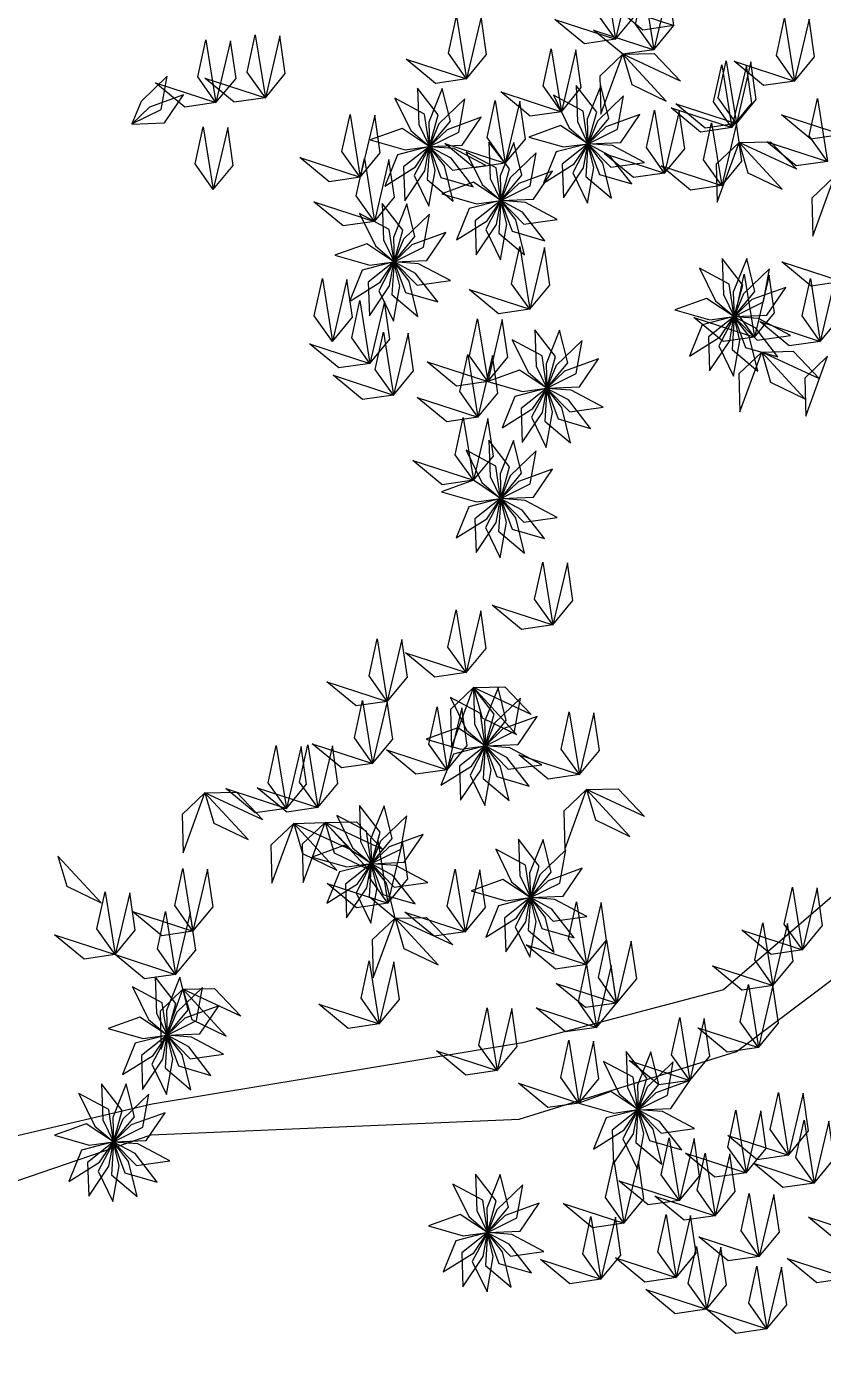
# Model space of a CAD drawing. Header units: inches. Extents: x -422522 to 22891, y -2973 to 414515.
# Drawn here: x 11179.3 to 11254.3, y 10827.5 to 10952.1 of the extents above; entities that cross this region are included whole.
import ezdxf

# ---------------------------------------------------------------- set-up
doc = ezdxf.new("R2010")
doc.units = ezdxf.units.IN
doc.header["$MEASUREMENT"] = 0
doc.layers.get('0').update_dxf_attribs({"lineweight": 25})
doc.layers.add('ARREDAMENTO', color=8, linetype='Continuous', lineweight=18)
doc.layers.add('QUOTE', color=6, linetype='Continuous', lineweight=9)
doc.styles.get("Standard").update_dxf_attribs({"font": 'Arial.ttf'})
doc.dimstyles.get("Standard").update_dxf_attribs({"dimtxt": 15, "dimasz": 10, "dimexe": 10, "dimexo": 10, "dimgap": 5, "dimtad": 2, "dimtih": 1, "dimtoh": 1, "dimdec": 0, "dimzin": 0, "dimdsep": 46, "dimtxsty": 'Standard', "dimblk": 'OBLIQUE', "dimblk1": 'OBLIQUE', "dimblk2": 'OBLIQUE', "dimcen": 0.09, "dimdle": 10, "dimadec": 0, "dimazin": 0, "dimtfac": 1, "dimtdec": 0, "dimtofl": 0, "dimtmove": 0, "dimatfit": 3, "dimldrblk": 'OBLIQUE', "dimfxl": 1, "dimtolj": 1, "dimtzin": 0, "dimarcsym": 0})

# ---------------------------------------------------------------- blocks, each defined once
blk = doc.blocks.new('_Oblique')
at = {"color": 0, "linetype": 'ByBlock', "lineweight": -2}
blk.add_line((-0.5, -0.5), (0.5, 0.5), dxfattribs=at)
blk = doc.blocks.new('*D119')
at = {"layer": 'Defpoints', "color": 0, "transparency": 16777216}
for p in [(12397.16, 10903.16), (12441.51, 10803.54), (11247.99, 10272.15)]:
    blk.add_point(p, dxfattribs=at)
at = {"layer": 'QUOTE', "color": 0, "lineweight": -2, "transparency": 16777216}
for p, q in [((12437.44, 10812.68), (12393.09, 10912.29)), ((11194.51, 10367.7), (12406.29, 10907.22)), ((11243.93, 10281.29), (11199.58, 10380.9))]:
    blk.add_line(p, q, dxfattribs=at)
at = {"layer": 'QUOTE', "color": 0, "lineweight": -2, "transparency": 16777216, "xscale": 10, "yscale": 10, "zscale": 10}
for p, rotation in [((12397.16, 10903.16), 23.99999999997978), ((11203.64, 10371.77), 203.9999999999798)]:
    blk.add_blockref('_Oblique', p, dxfattribs=dict(at, rotation=rotation))
at = {"layer": 'QUOTE', "color": 0, "transparency": 16777216, "insert": (11791.3, 10657.9), "char_height": 15, "attachment_point": 5}
blk.add_mtext('\\A1;1306', dxfattribs=at)

msp = doc.modelspace()

# ---------------------------------------------------------------- linework, layer by layer
at = {"layer": 'ARREDAMENTO', "lineweight": 0}
for points in [[(11234.79, 10950.87), (11233.07, 10953.29), (11233.84, 10956.79), (11234.79, 10950.87)], [(11234.79, 10950.87), (11236.68, 10953.15), (11236.17, 10956.71), (11234.79, 10950.87)], [(11238.41, 10949.88), (11236.69, 10952.3), (11237.46, 10955.8), (11238.41, 10949.88)], [(11238.41, 10949.88), (11240.3, 10952.17), (11239.79, 10955.72), (11238.41, 10949.88)], [(11240.3, 10952.17), (11237.36, 10951.74), (11234.6, 10954.03), (11240.3, 10952.17)], [(11220.76, 10947.14), (11219.05, 10949.56), (11219.81, 10953.06), (11220.76, 10947.14)], [(11220.76, 10947.14), (11222.65, 10949.43), (11222.14, 10952.98), (11220.76, 10947.14)], [(11234.79, 10950.87), (11231.86, 10950.44), (11229.09, 10952.73), (11234.79, 10950.87)], [(11251.66, 10946.94), (11249.95, 10949.36), (11250.71, 10952.86), (11251.66, 10946.94)], [(11251.66, 10946.94), (11253.55, 10949.23), (11253.04, 10952.78), (11251.66, 10946.94)], [(11201.8, 10945.35), (11200.08, 10947.77), (11200.85, 10951.28), (11201.8, 10945.35)], [(11201.8, 10945.35), (11203.68, 10947.64), (11203.17, 10951.19), (11201.8, 10945.35)], [(11238.41, 10949.88), (11235.48, 10949.46), (11232.71, 10951.74), (11238.41, 10949.88)], [(11197.15, 10944.9), (11195.43, 10947.32), (11196.2, 10950.83), (11197.15, 10944.9)], [(11197.15, 10944.9), (11199.04, 10947.19), (11198.52, 10950.74), (11197.15, 10944.9)], [(11229.69, 10944.05), (11227.97, 10946.47), (11228.74, 10949.98), (11229.69, 10944.05)], [(11229.69, 10944.05), (11231.57, 10946.34), (11231.06, 10949.89), (11229.69, 10944.05)], [(11220.76, 10947.14), (11217.83, 10946.72), (11215.06, 10949), (11220.76, 10947.14)], [(11235.48, 10949.46), (11233.33, 10947.41), (11233.42, 10943.83), (11235.48, 10949.46)], [(11235.48, 10949.46), (11238.44, 10949.53), (11240.92, 10946.93), (11235.48, 10949.46)], [(11235.48, 10949.46), (11236.32, 10946.61), (11239.55, 10945.05), (11235.48, 10949.46)], [(11246.18, 10942.92), (11244.46, 10945.34), (11245.23, 10948.85), (11246.18, 10942.92)], [(11251.66, 10946.94), (11248.73, 10946.52), (11245.96, 10948.8), (11251.66, 10946.94)], [(11246.18, 10942.92), (11248.06, 10945.21), (11247.55, 10948.76), (11246.18, 10942.92)], [(11192.55, 10947.39), (11190.1, 10945.02), (11189.23, 10942.89), (11191.99, 10944.26), (11192.55, 10947.39)], [(11245.75, 10942.56), (11244.03, 10944.97), (11244.8, 10948.48), (11245.75, 10942.56)], [(11245.75, 10942.56), (11247.63, 10944.84), (11247.12, 10948.4), (11245.75, 10942.56)], [(11197.15, 10944.9), (11194.22, 10944.48), (11191.45, 10946.77), (11197.15, 10944.9)], [(11201.8, 10945.35), (11198.86, 10944.93), (11196.09, 10947.21), (11201.8, 10945.35)], [(11216.14, 10946.25), (11216.26, 10942.84), (11217.26, 10940.77), (11218.09, 10943.74), (11216.14, 10946.25)], [(11218.47, 10946.23), (11217.19, 10943.07), (11217.27, 10940.76), (11219.23, 10943.14), (11218.47, 10946.23)], [(11231.08, 10946.52), (11231.2, 10943.11), (11232.2, 10941.03), (11233.03, 10944), (11231.08, 10946.52)], [(11233.41, 10946.5), (11232.13, 10943.34), (11232.2, 10941.03), (11234.17, 10943.41), (11233.41, 10946.5)], [(11194.1, 10945.64), (11190.89, 10944.48), (11189.23, 10942.88), (11192.31, 10943.01), (11194.1, 10945.64)], [(11214, 10945.32), (11215.5, 10942.26), (11217.26, 10940.77), (11216.81, 10943.82), (11214, 10945.32)], [(11220.59, 10945.27), (11218.14, 10942.9), (11217.27, 10940.76), (11220.03, 10942.13), (11220.59, 10945.27)], [(11224.41, 10939.19), (11222.69, 10941.6), (11223.46, 10945.11), (11224.41, 10939.19)], [(11229.69, 10944.05), (11226.75, 10943.63), (11223.98, 10945.92), (11229.69, 10944.05)], [(11224.41, 10939.19), (11226.3, 10941.47), (11225.79, 10945.03), (11224.41, 10939.19)], [(11228.94, 10945.59), (11230.43, 10942.52), (11232.2, 10941.03), (11231.75, 10944.09), (11228.94, 10945.59)], [(11235.53, 10945.53), (11233.08, 10943.17), (11232.21, 10941.03), (11234.97, 10942.4), (11235.53, 10945.53)], [(11246.18, 10942.92), (11243.24, 10942.5), (11240.47, 10944.78), (11246.18, 10942.92)], [(11254.76, 10939.36), (11253.04, 10941.77), (11253.81, 10945.28), (11254.76, 10939.36)], [(11210.74, 10937.87), (11209.02, 10940.29), (11209.79, 10943.79), (11210.74, 10937.87)], [(11210.74, 10937.87), (11212.63, 10940.16), (11212.12, 10943.71), (11210.74, 10937.87)], [(11222.14, 10943.52), (11218.93, 10942.35), (11217.27, 10940.76), (11220.35, 10940.89), (11222.14, 10943.52)], [(11237.07, 10943.79), (11233.87, 10942.62), (11232.21, 10941.03), (11235.29, 10941.15), (11237.07, 10943.79)], [(11239.42, 10938.26), (11237.7, 10940.68), (11238.47, 10944.19), (11239.42, 10938.26)], [(11239.42, 10938.26), (11241.31, 10940.55), (11240.8, 10944.1), (11239.42, 10938.26)], [(11245.75, 10942.56), (11242.81, 10942.13), (11240.04, 10944.42), (11245.75, 10942.56)], [(11256.15, 10941.89), (11253.21, 10941.46), (11250.44, 10943.75), (11256.15, 10941.89)], [(11196.89, 10936.71), (11195.18, 10939.12), (11195.94, 10942.63), (11196.89, 10936.71)], [(11196.89, 10936.71), (11198.78, 10938.99), (11198.27, 10942.55), (11196.89, 10936.71)], [(11211.69, 10941.39), (11214.97, 10940.45), (11217.25, 10940.76), (11214.68, 10942.47), (11211.69, 10941.39)], [(11226.63, 10941.66), (11229.9, 10940.72), (11232.19, 10941.03), (11229.62, 10942.74), (11226.63, 10941.66)], [(11244.8, 10937.08), (11243.08, 10939.5), (11243.85, 10943.01), (11244.8, 10937.08)], [(11244.8, 10937.08), (11246.69, 10939.37), (11246.18, 10942.92), (11244.8, 10937.08)], [(11224.41, 10939.19), (11221.48, 10938.76), (11218.71, 10941.05), (11224.41, 10939.19)], [(11222.87, 10941.17), (11222.99, 10937.76), (11223.99, 10935.68), (11224.82, 10938.65), (11222.87, 10941.17)], [(11225.2, 10941.15), (11223.93, 10937.99), (11224, 10935.68), (11225.96, 10938.06), (11225.2, 10941.15)], [(11228, 10937.31), (11230.89, 10939.12), (11232.19, 10941.02), (11229.2, 10940.26), (11228, 10937.31)], [(11229.88, 10935.92), (11231.78, 10938.75), (11232.19, 10941.02), (11229.77, 10939.1), (11229.88, 10935.92)], [(11246.43, 10941.15), (11244.29, 10939.1), (11244.37, 10935.51), (11246.43, 10941.15)], [(11246.43, 10941.15), (11249.4, 10941.22), (11251.87, 10938.62), (11246.43, 10941.15)], [(11246.43, 10941.15), (11247.27, 10938.3), (11250.5, 10936.74), (11246.43, 10941.15)], [(11254.76, 10939.36), (11251.82, 10938.93), (11249.06, 10941.22), (11254.76, 10939.36)], [(11213.06, 10937.04), (11215.95, 10938.85), (11217.25, 10940.76), (11214.26, 10939.99), (11213.06, 10937.04)], [(11214.94, 10935.66), (11216.84, 10938.48), (11217.25, 10940.75), (11214.83, 10938.84), (11214.94, 10935.66)], [(11217.21, 10935.15), (11217.81, 10938.51), (11217.26, 10940.75), (11215.83, 10938.02), (11217.21, 10935.15)], [(11219.5, 10935.62), (11218.67, 10938.93), (11217.26, 10940.75), (11217.06, 10937.67), (11219.5, 10935.62)], [(11221.39, 10936.97), (11219.3, 10939.66), (11217.26, 10940.75), (11218.34, 10937.86), (11221.39, 10936.97)], [(11222.58, 10938.98), (11219.57, 10940.58), (11217.27, 10940.75), (11219.42, 10938.55), (11222.58, 10938.98)], [(11220.73, 10940.24), (11222.23, 10937.17), (11223.99, 10935.68), (11223.54, 10938.74), (11220.73, 10940.24)], [(11227.32, 10940.18), (11224.87, 10937.81), (11224, 10935.68), (11226.76, 10937.05), (11227.32, 10940.18)], [(11232.15, 10935.42), (11232.74, 10938.78), (11232.19, 10941.02), (11230.76, 10938.28), (11232.15, 10935.42)], [(11234.43, 10935.89), (11233.61, 10939.19), (11232.2, 10941.02), (11232, 10937.94), (11234.43, 10935.89)], [(11236.33, 10937.24), (11234.23, 10939.93), (11232.2, 10941.02), (11233.28, 10938.13), (11236.33, 10937.24)], [(11237.51, 10939.25), (11234.5, 10940.85), (11232.2, 10941.02), (11234.36, 10938.82), (11237.51, 10939.25)], [(11239.42, 10938.26), (11236.49, 10937.84), (11233.72, 10940.12), (11239.42, 10938.26)], [(11210.74, 10937.87), (11207.81, 10937.45), (11205.04, 10939.73), (11210.74, 10937.87)], [(11212.07, 10933.7), (11210.36, 10936.12), (11211.13, 10939.62), (11212.07, 10933.7)], [(11212.07, 10933.7), (11213.96, 10935.99), (11213.45, 10939.54), (11212.07, 10933.7)], [(11244.8, 10937.08), (11241.87, 10936.66), (11239.1, 10938.95), (11244.8, 10937.08)], [(11218.42, 10936.31), (11221.7, 10935.37), (11223.98, 10935.68), (11221.42, 10937.39), (11218.42, 10936.31)], [(11228.87, 10938.44), (11225.67, 10937.27), (11224, 10935.68), (11227.08, 10935.8), (11228.87, 10938.44)], [(11255.44, 10937.95), (11253.3, 10935.9), (11253.38, 10932.31), (11255.44, 10937.95)], [(11212.07, 10933.7), (11209.14, 10933.28), (11206.37, 10935.56), (11212.07, 10933.7)], [(11212.81, 10935.38), (11212.93, 10931.98), (11213.93, 10929.9), (11214.76, 10932.87), (11212.81, 10935.38)], [(11215.14, 10935.36), (11213.86, 10932.2), (11213.93, 10929.9), (11215.9, 10932.27), (11215.14, 10935.36)], [(11219.8, 10931.96), (11222.69, 10933.77), (11223.98, 10935.67), (11221, 10934.91), (11219.8, 10931.96)], [(11221.67, 10930.57), (11223.58, 10933.4), (11223.99, 10935.67), (11221.57, 10933.75), (11221.67, 10930.57)], [(11223.95, 10930.07), (11224.54, 10933.43), (11223.99, 10935.67), (11222.56, 10932.93), (11223.95, 10930.07)], [(11226.23, 10930.54), (11225.41, 10933.84), (11223.99, 10935.67), (11223.8, 10932.59), (11226.23, 10930.54)], [(11228.13, 10931.89), (11226.03, 10934.58), (11224, 10935.67), (11225.07, 10932.78), (11228.13, 10931.89)], [(11229.31, 10933.9), (11226.3, 10935.5), (11224, 10935.67), (11226.16, 10933.46), (11229.31, 10933.9)], [(11210.67, 10934.45), (11212.17, 10931.39), (11213.93, 10929.9), (11213.48, 10932.95), (11210.67, 10934.45)], [(11217.26, 10934.4), (11214.81, 10932.03), (11213.94, 10929.9), (11216.7, 10931.27), (11217.26, 10934.4)], [(11218.8, 10932.65), (11215.6, 10931.49), (11213.94, 10929.89), (11217.02, 10930.02), (11218.8, 10932.65)], [(11208.36, 10930.52), (11211.64, 10929.58), (11213.92, 10929.9), (11211.35, 10931.6), (11208.36, 10930.52)], [(11226.72, 10925.42), (11225, 10927.83), (11225.77, 10931.34), (11226.72, 10925.42)], [(11226.72, 10925.42), (11228.6, 10927.7), (11228.09, 10931.26), (11226.72, 10925.42)], [(11209.73, 10926.17), (11212.62, 10927.98), (11213.92, 10929.89), (11210.93, 10929.12), (11209.73, 10926.17)], [(11211.61, 10924.79), (11213.51, 10927.62), (11213.92, 10929.89), (11211.5, 10927.97), (11211.61, 10924.79)], [(11213.88, 10924.29), (11214.47, 10927.64), (11213.92, 10929.88), (11212.49, 10927.15), (11213.88, 10924.29)], [(11216.17, 10924.75), (11215.34, 10928.06), (11213.93, 10929.88), (11213.73, 10926.8), (11216.17, 10924.75)], [(11218.06, 10926.11), (11215.96, 10928.79), (11213.93, 10929.88), (11215.01, 10926.99), (11218.06, 10926.11)], [(11219.24, 10928.12), (11216.24, 10929.72), (11213.93, 10929.88), (11216.09, 10927.68), (11219.24, 10928.12)], [(11244.84, 10930.22), (11244.96, 10926.82), (11245.96, 10924.74), (11246.79, 10927.71), (11244.84, 10930.22)], [(11247.17, 10930.2), (11245.89, 10927.04), (11245.97, 10924.74), (11247.93, 10927.11), (11247.17, 10930.2)], [(11256.16, 10928.03), (11253.22, 10927.61), (11250.45, 10929.89), (11256.16, 10928.03)], [(11242.7, 10929.29), (11244.2, 10926.23), (11245.96, 10924.74), (11245.51, 10927.79), (11242.7, 10929.29)], [(11249.29, 10929.24), (11246.84, 10926.87), (11245.97, 10924.73), (11248.73, 10926.11), (11249.29, 10929.24)], [(11247.88, 10922.8), (11246.17, 10925.22), (11246.93, 10928.72), (11247.88, 10922.8)], [(11247.88, 10922.8), (11249.77, 10925.08), (11249.26, 10928.64), (11247.88, 10922.8)], [(11208.12, 10922.4), (11206.4, 10924.81), (11207.17, 10928.32), (11208.12, 10922.4)], [(11208.12, 10922.4), (11210, 10924.68), (11209.49, 10928.23), (11208.12, 10922.4)], [(11250.84, 10927.49), (11247.63, 10926.33), (11245.97, 10924.73), (11249.05, 10924.86), (11250.84, 10927.49)], [(11254.09, 10922.4), (11252.38, 10924.82), (11253.15, 10928.32), (11254.09, 10922.4)], [(11254.09, 10922.4), (11255.98, 10924.69), (11255.47, 10928.24), (11254.09, 10922.4)], [(11211.65, 10920.32), (11209.94, 10922.74), (11210.71, 10926.24), (11211.65, 10920.32)], [(11211.65, 10920.32), (11213.54, 10922.61), (11213.03, 10926.16), (11211.65, 10920.32)], [(11226.72, 10925.42), (11223.78, 10924.99), (11221.01, 10927.28), (11226.72, 10925.42)], [(11240.39, 10925.36), (11243.67, 10924.42), (11245.95, 10924.73), (11243.38, 10926.44), (11240.39, 10925.36)], [(11222.75, 10918.61), (11221.03, 10921.03), (11221.8, 10924.53), (11222.75, 10918.61)], [(11222.75, 10918.61), (11224.64, 10920.9), (11224.12, 10924.45), (11222.75, 10918.61)], [(11241.77, 10921.01), (11244.66, 10922.82), (11245.95, 10924.73), (11242.96, 10923.96), (11241.77, 10921.01)], [(11247.88, 10922.8), (11244.95, 10922.38), (11242.18, 10924.66), (11247.88, 10922.8)], [(11243.64, 10919.63), (11245.55, 10922.45), (11245.95, 10924.72), (11243.54, 10922.81), (11243.64, 10919.63)], [(11245.92, 10919.13), (11246.51, 10922.48), (11245.96, 10924.72), (11244.53, 10921.99), (11245.92, 10919.13)], [(11248.2, 10919.59), (11247.37, 10922.9), (11245.96, 10924.72), (11245.77, 10921.64), (11248.2, 10919.59)], [(11250.1, 10920.95), (11248, 10923.63), (11245.96, 10924.72), (11247.04, 10921.83), (11250.1, 10920.95)], [(11251.28, 10922.95), (11248.27, 10924.55), (11245.97, 10924.72), (11248.13, 10922.52), (11251.28, 10922.95)], [(11254.09, 10922.4), (11251.16, 10921.98), (11248.39, 10924.26), (11254.09, 10922.4)], [(11213.88, 10917.34), (11212.16, 10919.76), (11212.93, 10923.27), (11213.88, 10917.34)], [(11213.88, 10917.34), (11215.76, 10919.63), (11215.25, 10923.18), (11213.88, 10917.34)], [(11225.06, 10922.54), (11226.56, 10919.48), (11228.32, 10917.99), (11227.87, 10921.04), (11225.06, 10922.54)], [(11227.2, 10923.47), (11227.32, 10920.07), (11228.32, 10917.99), (11229.15, 10920.96), (11227.2, 10923.47)], [(11229.53, 10923.45), (11228.25, 10920.29), (11228.32, 10917.99), (11230.29, 10920.36), (11229.53, 10923.45)], [(11231.65, 10922.49), (11229.2, 10920.12), (11228.33, 10917.98), (11231.09, 10919.36), (11231.65, 10922.49)], [(11211.65, 10920.32), (11208.72, 10919.9), (11205.95, 10922.18), (11211.65, 10920.32)], [(11221.82, 10915.24), (11220.11, 10917.66), (11220.88, 10921.16), (11221.82, 10915.24)], [(11248.57, 10921.39), (11246.42, 10919.34), (11246.51, 10915.76), (11248.57, 10921.39)], [(11248.57, 10921.39), (11251.53, 10921.46), (11254.01, 10918.86), (11248.57, 10921.39)], [(11248.57, 10921.39), (11249.41, 10918.54), (11252.64, 10916.98), (11248.57, 10921.39)], [(11222.75, 10918.61), (11219.82, 10918.19), (11217.05, 10920.47), (11222.75, 10918.61)], [(11221.82, 10915.24), (11223.71, 10917.53), (11223.2, 10921.08), (11221.82, 10915.24)], [(11233.2, 10920.74), (11229.99, 10919.58), (11228.33, 10917.98), (11231.41, 10918.11), (11233.2, 10920.74)], [(11254.78, 10920.99), (11252.63, 10918.94), (11252.72, 10915.36), (11254.78, 10920.99)], [(11213.88, 10917.34), (11210.94, 10916.92), (11208.18, 10919.2), (11213.88, 10917.34)], [(11222.75, 10918.61), (11226.03, 10917.67), (11228.31, 10917.99), (11225.74, 10919.69), (11222.75, 10918.61)], [(11224.12, 10914.26), (11227.01, 10916.07), (11228.31, 10917.98), (11225.32, 10917.21), (11224.12, 10914.26)], [(11226, 10912.88), (11227.9, 10915.7), (11228.31, 10917.98), (11225.89, 10916.06), (11226, 10912.88)], [(11228.27, 10912.38), (11228.86, 10915.73), (11228.31, 10917.97), (11226.89, 10915.24), (11228.27, 10912.38)], [(11230.56, 10912.84), (11229.73, 10916.15), (11228.32, 10917.97), (11228.12, 10914.89), (11230.56, 10912.84)], [(11232.45, 10914.2), (11230.35, 10916.88), (11228.32, 10917.97), (11229.4, 10915.08), (11232.45, 10914.2)], [(11233.63, 10916.21), (11230.63, 10917.81), (11228.32, 10917.97), (11230.48, 10915.77), (11233.63, 10916.21)], [(11221.82, 10915.24), (11218.89, 10914.82), (11216.12, 10917.1), (11221.82, 10915.24)], [(11221.4, 10909.3), (11219.68, 10911.71), (11220.45, 10915.22), (11221.4, 10909.3)], [(11221.4, 10909.3), (11223.29, 10911.58), (11222.77, 10915.13), (11221.4, 10909.3)], [(11222.86, 10913.07), (11222.97, 10909.67), (11223.98, 10907.59), (11224.81, 10910.56), (11222.86, 10913.07)], [(11225.19, 10913.06), (11223.91, 10909.9), (11223.98, 10907.59), (11225.95, 10909.97), (11225.19, 10913.06)], [(11221.4, 10909.3), (11218.47, 10908.87), (11215.7, 10911.16), (11221.4, 10909.3)], [(11220.72, 10912.14), (11222.21, 10909.08), (11223.97, 10907.59), (11223.52, 10910.64), (11220.72, 10912.14)], [(11227.31, 10912.09), (11224.86, 10909.72), (11223.98, 10907.59), (11226.75, 10908.96), (11227.31, 10912.09)], [(11228.85, 10910.35), (11225.65, 10909.18), (11223.99, 10907.58), (11227.07, 10907.71), (11228.85, 10910.35)], [(11218.41, 10908.21), (11221.68, 10907.28), (11223.97, 10907.59), (11221.4, 10909.3), (11218.41, 10908.21)], [(11219.78, 10903.87), (11222.67, 10905.67), (11223.97, 10907.58), (11220.98, 10906.81), (11219.78, 10903.87)], [(11221.65, 10902.48), (11223.56, 10905.31), (11223.97, 10907.58), (11221.55, 10905.66), (11221.65, 10902.48)], [(11223.93, 10901.98), (11224.52, 10905.34), (11223.97, 10907.58), (11222.54, 10904.84), (11223.93, 10901.98)], [(11226.21, 10902.44), (11225.39, 10905.75), (11223.98, 10907.57), (11223.78, 10904.5), (11226.21, 10902.44)], [(11229.29, 10905.81), (11226.28, 10907.41), (11223.98, 10907.58), (11226.14, 10905.37), (11229.29, 10905.81)], [(11228.11, 10903.8), (11226.01, 10906.48), (11223.98, 10907.57), (11225.05, 10904.68), (11228.11, 10903.8)], [(11228.88, 10895.68), (11227.17, 10898.09), (11227.93, 10901.6), (11228.88, 10895.68)], [(11228.88, 10895.68), (11230.77, 10897.96), (11230.26, 10901.52), (11228.88, 10895.68)], [(11228.88, 10895.68), (11225.95, 10895.25), (11223.18, 10897.54), (11228.88, 10895.68)], [(11220.71, 10891.17), (11219, 10893.58), (11219.77, 10897.09), (11220.71, 10891.17)], [(11220.71, 10891.17), (11222.6, 10893.45), (11222.09, 10897.01), (11220.71, 10891.17)], [(11213.29, 10888.45), (11211.57, 10890.87), (11212.34, 10894.37), (11213.29, 10888.45)], [(11213.29, 10888.45), (11215.18, 10890.74), (11214.66, 10894.29), (11213.29, 10888.45)], [(11220.71, 10891.17), (11217.78, 10890.74), (11215.01, 10893.03), (11220.71, 10891.17)], [(11213.29, 10888.45), (11210.35, 10888.03), (11207.59, 10890.31), (11213.29, 10888.45)], [(11221.4, 10889.76), (11219.25, 10887.71), (11219.34, 10884.12), (11221.4, 10889.76)], [(11219.26, 10888.83), (11220.76, 10885.76), (11222.52, 10884.27), (11222.07, 10887.33), (11219.26, 10888.83)], [(11221.4, 10889.76), (11224.36, 10889.83), (11226.84, 10887.23), (11221.4, 10889.76)], [(11221.4, 10889.76), (11221.52, 10886.35), (11222.52, 10884.27), (11223.35, 10887.25), (11221.4, 10889.76)], [(11221.4, 10889.76), (11222.24, 10886.91), (11225.47, 10885.35), (11221.4, 10889.76)], [(11223.73, 10889.74), (11222.45, 10886.58), (11222.53, 10884.27), (11224.49, 10886.65), (11223.73, 10889.74)], [(11225.85, 10888.77), (11223.4, 10886.41), (11222.53, 10884.27), (11225.29, 10885.64), (11225.85, 10888.77)], [(11211.91, 10882.61), (11210.2, 10885.03), (11210.97, 10888.53), (11211.91, 10882.61)], [(11211.91, 10882.61), (11213.8, 10884.9), (11213.29, 10888.45), (11211.91, 10882.61)], [(11218.92, 10882.02), (11217.21, 10884.44), (11217.98, 10887.95), (11218.92, 10882.02)], [(11218.92, 10882.02), (11220.81, 10884.31), (11220.3, 10887.86), (11218.92, 10882.02)], [(11231.39, 10881.56), (11229.67, 10883.97), (11230.44, 10887.48), (11231.39, 10881.56)], [(11227.4, 10887.03), (11224.19, 10885.86), (11222.53, 10884.27), (11225.61, 10884.4), (11227.4, 10887.03)], [(11231.39, 10881.56), (11233.28, 10883.84), (11232.76, 10887.39), (11231.39, 10881.56)], [(11216.95, 10884.9), (11220.23, 10883.96), (11222.51, 10884.27), (11219.94, 10885.98), (11216.95, 10884.9)], [(11203.78, 10878.37), (11202.07, 10880.79), (11202.83, 10884.3), (11203.78, 10878.37)], [(11203.78, 10878.37), (11205.67, 10880.66), (11205.16, 10884.21), (11203.78, 10878.37)], [(11206.75, 10878.45), (11205.03, 10880.86), (11205.8, 10884.37), (11206.75, 10878.45)], [(11211.91, 10882.61), (11208.98, 10882.19), (11206.21, 10884.47), (11211.91, 10882.61)], [(11206.75, 10878.45), (11208.63, 10880.73), (11208.12, 10884.28), (11206.75, 10878.45)], [(11218.92, 10882.02), (11215.99, 10881.6), (11213.22, 10883.88), (11218.92, 10882.02)], [(11218.33, 10880.55), (11221.22, 10882.36), (11222.51, 10884.26), (11219.52, 10883.5), (11218.33, 10880.55)], [(11220.2, 10879.16), (11222.11, 10881.99), (11222.51, 10884.26), (11220.1, 10882.34), (11220.2, 10879.16)], [(11222.48, 10878.66), (11223.07, 10882.02), (11222.52, 10884.26), (11221.09, 10881.52), (11222.48, 10878.66)], [(11224.76, 10879.13), (11223.93, 10882.43), (11222.52, 10884.26), (11222.33, 10881.18), (11224.76, 10879.13)], [(11226.66, 10880.48), (11224.56, 10883.17), (11222.52, 10884.26), (11223.6, 10881.37), (11226.66, 10880.48)], [(11227.84, 10882.49), (11224.83, 10884.09), (11222.53, 10884.26), (11224.68, 10882.06), (11227.84, 10882.49)], [(11231.39, 10881.56), (11228.45, 10881.13), (11225.69, 10883.42), (11231.39, 10881.56)], [(11203.78, 10878.37), (11200.85, 10877.95), (11198.08, 10880.24), (11203.78, 10878.37)], [(11206.75, 10878.45), (11203.81, 10878.02), (11201.04, 10880.31), (11206.75, 10878.45)], [(11232.07, 10880.15), (11229.93, 10878.1), (11230.01, 10874.51), (11232.07, 10880.15)], [(11232.07, 10880.15), (11235.04, 10880.22), (11237.51, 10877.62), (11232.07, 10880.15)], [(11232.07, 10880.15), (11232.91, 10877.3), (11236.14, 10875.74), (11232.07, 10880.15)], [(11196.11, 10879.83), (11193.96, 10877.79), (11194.05, 10874.2), (11196.11, 10879.83)], [(11196.11, 10879.83), (11199.07, 10879.9), (11201.55, 10877.31), (11196.11, 10879.83)], [(11196.11, 10879.83), (11196.95, 10876.99), (11200.18, 10875.43), (11196.11, 10879.83)], [(11208.53, 10877.72), (11210.02, 10874.66), (11211.78, 10873.17), (11211.33, 10876.22), (11208.53, 10877.72)], [(11210.66, 10878.65), (11210.78, 10875.25), (11211.79, 10873.17), (11212.62, 10876.14), (11210.66, 10878.65)], [(11212.99, 10878.63), (11211.72, 10875.47), (11211.79, 10873.17), (11213.76, 10875.55), (11212.99, 10878.63)], [(11215.12, 10877.67), (11212.66, 10875.3), (11211.79, 10873.17), (11214.56, 10874.54), (11215.12, 10877.67)], [(11204.47, 10876.96), (11202.32, 10874.92), (11202.41, 10871.33), (11204.47, 10876.96)], [(11204.47, 10876.96), (11207.43, 10877.04), (11209.91, 10874.44), (11204.47, 10876.96)], [(11204.47, 10876.96), (11205.31, 10874.12), (11208.54, 10872.56), (11204.47, 10876.96)], [(11207.43, 10877.04), (11205.28, 10874.99), (11205.37, 10871.4), (11207.43, 10877.04)], [(11207.43, 10877.04), (11210.39, 10877.11), (11212.87, 10874.51), (11207.43, 10877.04)], [(11207.43, 10877.04), (11208.27, 10874.19), (11211.5, 10872.63), (11207.43, 10877.04)], [(11213.34, 10869.43), (11211.62, 10871.85), (11212.39, 10875.36), (11213.34, 10869.43)], [(11216.66, 10875.92), (11213.46, 10874.76), (11211.79, 10873.16), (11214.88, 10873.29), (11216.66, 10875.92)], [(11213.34, 10869.43), (11215.22, 10871.72), (11214.71, 10875.27), (11213.34, 10869.43)], [(11225.65, 10875.46), (11225.77, 10872.05), (11226.77, 10869.97), (11227.6, 10872.94), (11225.65, 10875.46)], [(11227.98, 10875.44), (11226.7, 10872.28), (11226.77, 10869.97), (11228.74, 10872.35), (11227.98, 10875.44)], [(11182.25, 10873.87), (11183.09, 10871.03), (11186.32, 10869.46), (11182.25, 10873.87)], [(11206.22, 10873.79), (11209.49, 10872.85), (11211.78, 10873.17), (11209.21, 10874.87), (11206.22, 10873.79)], [(11223.51, 10874.53), (11225, 10871.46), (11226.77, 10869.97), (11226.32, 10873.02), (11223.51, 10874.53)], [(11230.1, 10874.47), (11227.65, 10872.1), (11226.78, 10869.97), (11229.54, 10871.34), (11230.1, 10874.47)], [(11194.98, 10866.79), (11193.27, 10869.21), (11194.04, 10872.71), (11194.98, 10866.79)], [(11194.98, 10866.79), (11196.87, 10869.08), (11196.36, 10872.63), (11194.98, 10866.79)], [(11207.59, 10869.45), (11210.48, 10871.25), (11211.78, 10873.16), (11208.79, 10872.39), (11207.59, 10869.45)], [(11209.46, 10868.06), (11211.37, 10870.89), (11211.78, 10873.16), (11209.36, 10871.24), (11209.46, 10868.06)], [(11211.74, 10867.56), (11212.33, 10870.91), (11211.78, 10873.15), (11210.35, 10870.42), (11211.74, 10867.56)], [(11214.02, 10868.02), (11213.2, 10871.33), (11211.78, 10873.15), (11211.59, 10870.07), (11214.02, 10868.02)], [(11217.1, 10871.39), (11214.09, 10872.99), (11211.79, 10873.16), (11213.95, 10870.95), (11217.1, 10871.39)], [(11215.92, 10869.38), (11213.82, 10872.06), (11211.79, 10873.15), (11212.86, 10870.26), (11215.92, 10869.38)], [(11220.64, 10866.74), (11218.93, 10869.16), (11219.69, 10872.66), (11220.64, 10866.74)], [(11220.64, 10866.74), (11222.53, 10869.03), (11222.02, 10872.58), (11220.64, 10866.74)], [(11231.64, 10872.73), (11228.44, 10871.56), (11226.78, 10869.96), (11229.86, 10870.09), (11231.64, 10872.73)], [(11213.34, 10869.43), (11210.4, 10869.01), (11207.64, 10871.29), (11213.34, 10869.43)], [(11221.2, 10870.6), (11224.47, 10869.66), (11226.76, 10869.97), (11224.19, 10871.68), (11221.2, 10870.6)], [(11187.65, 10864.59), (11185.93, 10867.01), (11186.7, 10870.51), (11187.65, 10864.59)], [(11187.65, 10864.59), (11189.54, 10866.88), (11189.03, 10870.43), (11187.65, 10864.59)], [(11252.41, 10865.04), (11250.69, 10867.45), (11251.46, 10870.96), (11252.41, 10865.04)], [(11252.41, 10865.04), (11254.29, 10867.32), (11253.78, 10870.88), (11252.41, 10865.04)], [(11222.57, 10866.25), (11225.46, 10868.05), (11226.76, 10869.96), (11223.77, 10869.2), (11222.57, 10866.25)], [(11224.45, 10864.86), (11226.35, 10867.69), (11226.76, 10869.96), (11224.34, 10868.04), (11224.45, 10864.86)], [(11226.72, 10864.36), (11227.31, 10867.72), (11226.76, 10869.96), (11225.33, 10867.22), (11226.72, 10864.36)], [(11229.01, 10864.83), (11228.18, 10868.13), (11226.77, 10869.96), (11226.57, 10866.88), (11229.01, 10864.83)], [(11230.9, 10866.18), (11228.8, 10868.87), (11226.77, 10869.96), (11227.85, 10867.06), (11230.9, 10866.18)], [(11232.08, 10868.19), (11229.07, 10869.79), (11226.77, 10869.96), (11228.93, 10867.75), (11232.08, 10868.19)], [(11232.06, 10863.66), (11230.35, 10866.07), (11231.12, 10869.58), (11232.06, 10863.66)], [(11232.06, 10863.66), (11233.95, 10865.94), (11233.44, 10869.49), (11232.06, 10863.66)], [(11194.98, 10866.79), (11192.05, 10866.37), (11189.28, 10868.65), (11194.98, 10866.79)], [(11193.35, 10862.73), (11191.64, 10865.15), (11192.4, 10868.65), (11193.35, 10862.73)], [(11193.35, 10862.73), (11195.24, 10865.02), (11194.73, 10868.57), (11193.35, 10862.73)], [(11214.02, 10868.02), (11211.88, 10865.98), (11211.96, 10862.39), (11214.02, 10868.02)], [(11214.02, 10868.02), (11216.99, 10868.09), (11219.46, 10865.5), (11214.02, 10868.02)], [(11214.02, 10868.02), (11214.86, 10865.18), (11218.09, 10863.62), (11214.02, 10868.02)], [(11220.64, 10866.74), (11217.71, 10866.32), (11214.94, 10868.6), (11220.64, 10866.74)], [(11249.63, 10861.67), (11247.91, 10864.09), (11248.68, 10867.59), (11249.63, 10861.67)], [(11249.63, 10861.67), (11251.52, 10863.96), (11251, 10867.51), (11249.63, 10861.67)], [(11187.65, 10864.59), (11184.72, 10864.17), (11181.95, 10866.45), (11187.65, 10864.59)], [(11252.41, 10865.04), (11249.47, 10864.61), (11246.71, 10866.9), (11252.41, 10865.04)], [(11232.06, 10863.66), (11229.13, 10863.23), (11226.36, 10865.52), (11232.06, 10863.66)], [(11234.9, 10860.02), (11233.18, 10862.44), (11233.95, 10865.94), (11234.9, 10860.02)], [(11234.9, 10860.02), (11236.79, 10862.31), (11236.27, 10865.86), (11234.9, 10860.02)], [(11193.35, 10862.73), (11190.42, 10862.31), (11187.65, 10864.59), (11193.35, 10862.73)], [(11212.54, 10858.06), (11210.82, 10860.48), (11211.59, 10863.99), (11212.54, 10858.06)], [(11212.54, 10858.06), (11214.43, 10860.35), (11213.91, 10863.9), (11212.54, 10858.06)], [(11233.01, 10857.73), (11231.3, 10860.15), (11232.06, 10863.66), (11233.01, 10857.73)], [(11233.01, 10857.73), (11234.9, 10860.02), (11234.39, 10863.57), (11233.01, 10857.73)], [(11249.63, 10861.67), (11246.69, 10861.25), (11243.93, 10863.53), (11249.63, 10861.67)], [(11189.29, 10861.56), (11190.78, 10858.49), (11192.54, 10857), (11192.09, 10860.06), (11189.29, 10861.56)], [(11191.42, 10862.49), (11191.54, 10859.08), (11192.55, 10857), (11193.38, 10859.97), (11191.42, 10862.49)], [(11194.04, 10861.32), (11191.89, 10859.27), (11191.98, 10855.69), (11194.04, 10861.32)], [(11193.75, 10862.47), (11192.48, 10859.31), (11192.55, 10857), (11194.52, 10859.38), (11193.75, 10862.47)], [(11195.88, 10861.5), (11193.42, 10859.13), (11192.55, 10857), (11195.32, 10858.37), (11195.88, 10861.5)], [(11194.04, 10861.32), (11197, 10861.39), (11199.48, 10858.79), (11194.04, 10861.32)], [(11194.04, 10861.32), (11194.88, 10858.48), (11198.11, 10856.91), (11194.04, 10861.32)], [(11234.9, 10860.02), (11231.97, 10859.6), (11229.2, 10861.88), (11234.9, 10860.02)], [(11248.25, 10855.83), (11246.54, 10858.25), (11247.31, 10861.76), (11248.25, 10855.83)], [(11248.25, 10855.83), (11250.14, 10858.12), (11249.63, 10861.67), (11248.25, 10855.83)], [(11197.42, 10859.76), (11194.22, 10858.59), (11192.55, 10857), (11195.64, 10857.12), (11197.42, 10859.76)], [(11212.54, 10858.06), (11209.6, 10857.64), (11206.84, 10859.92), (11212.54, 10858.06)], [(11223.64, 10853.66), (11221.92, 10856.07), (11222.69, 10859.58), (11223.64, 10853.66)], [(11223.64, 10853.66), (11225.53, 10855.94), (11225.01, 10859.5), (11223.64, 10853.66)], [(11233.01, 10857.73), (11230.08, 10857.31), (11227.31, 10859.59), (11233.01, 10857.73)], [(11186.98, 10857.63), (11190.25, 10856.69), (11192.54, 10857), (11189.97, 10858.71), (11186.98, 10857.63)], [(11241.79, 10852.73), (11240.07, 10855.15), (11240.84, 10858.66), (11241.79, 10852.73)], [(11241.79, 10852.73), (11243.68, 10855.02), (11243.16, 10858.57), (11241.79, 10852.73)], [(11248.25, 10855.83), (11245.32, 10855.41), (11242.55, 10857.69), (11248.25, 10855.83)], [(11188.35, 10853.28), (11191.24, 10855.08), (11192.54, 10856.99), (11189.55, 10856.23), (11188.35, 10853.28)], [(11190.22, 10851.89), (11192.13, 10854.72), (11192.54, 10856.99), (11190.12, 10855.07), (11190.22, 10851.89)], [(11192.5, 10851.39), (11193.09, 10854.75), (11192.54, 10856.99), (11191.11, 10854.25), (11192.5, 10851.39)], [(11194.78, 10851.86), (11193.96, 10855.16), (11192.54, 10856.99), (11192.35, 10853.91), (11194.78, 10851.86)], [(11196.68, 10853.21), (11194.58, 10855.9), (11192.55, 10856.99), (11193.62, 10854.1), (11196.68, 10853.21)], [(11197.86, 10855.22), (11194.85, 10856.82), (11192.55, 10856.99), (11194.71, 10854.78), (11197.86, 10855.22)], [(11231.34, 10850.6), (11229.63, 10853.02), (11230.39, 10856.53), (11231.34, 10850.6)], [(11231.34, 10850.6), (11233.23, 10852.89), (11232.72, 10856.44), (11231.34, 10850.6)], [(11223.64, 10853.66), (11220.7, 10853.23), (11217.94, 10855.52), (11223.64, 10853.66)], [(11235.79, 10855.46), (11235.91, 10852.06), (11236.91, 10849.98), (11237.74, 10852.95), (11235.79, 10855.46)], [(11238.12, 10855.44), (11236.85, 10852.28), (11236.92, 10849.98), (11238.88, 10852.35), (11238.12, 10855.44)], [(11233.66, 10854.53), (11235.15, 10851.47), (11236.91, 10849.98), (11236.46, 10853.03), (11233.66, 10854.53)], [(11241.79, 10852.73), (11238.86, 10852.31), (11236.09, 10854.6), (11241.79, 10852.73)], [(11240.24, 10854.48), (11237.79, 10852.11), (11236.92, 10849.98), (11239.68, 10851.35), (11240.24, 10854.48)], [(11241.79, 10852.73), (11238.59, 10851.57), (11236.92, 10849.97), (11240, 10850.1), (11241.79, 10852.73)], [(11184.23, 10851.49), (11185.73, 10848.43), (11187.49, 10846.94), (11187.04, 10849.99), (11184.23, 10851.49)], [(11186.37, 10852.42), (11186.49, 10849.02), (11187.49, 10846.94), (11188.32, 10849.91), (11186.37, 10852.42)], [(11188.7, 10852.4), (11187.42, 10849.24), (11187.49, 10846.94), (11189.46, 10849.31), (11188.7, 10852.4)], [(11190.82, 10851.44), (11188.37, 10849.07), (11187.5, 10846.94), (11190.26, 10848.31), (11190.82, 10851.44)], [(11231.34, 10850.6), (11228.41, 10850.18), (11225.64, 10852.46), (11231.34, 10850.6)], [(11231.34, 10850.6), (11234.62, 10849.66), (11236.9, 10849.98), (11234.34, 10851.68), (11231.34, 10850.6)], [(11251.09, 10845.68), (11249.37, 10848.1), (11250.14, 10851.6), (11251.09, 10845.68)], [(11251.09, 10845.68), (11252.98, 10847.97), (11252.46, 10851.52), (11251.09, 10845.68)], [(11192.37, 10849.69), (11189.16, 10848.53), (11187.5, 10846.93), (11190.58, 10847.06), (11192.37, 10849.69)], [(11232.72, 10846.26), (11235.61, 10848.06), (11236.9, 10849.97), (11233.92, 10849.2), (11232.72, 10846.26)], [(11234.59, 10844.87), (11236.5, 10847.7), (11236.91, 10849.97), (11234.49, 10848.05), (11234.59, 10844.87)], [(11236.87, 10844.37), (11237.46, 10847.72), (11236.91, 10849.96), (11235.48, 10847.23), (11236.87, 10844.37)], [(11239.15, 10844.83), (11238.33, 10848.14), (11236.91, 10849.96), (11236.72, 10846.88), (11239.15, 10844.83)], [(11241.05, 10846.19), (11238.95, 10848.87), (11236.92, 10849.96), (11237.99, 10847.07), (11241.05, 10846.19)], [(11242.23, 10848.2), (11239.22, 10849.8), (11236.92, 10849.96), (11239.08, 10847.76), (11242.23, 10848.2)], [(11247.09, 10844.02), (11245.38, 10846.44), (11246.14, 10849.94), (11247.09, 10844.02)], [(11247.09, 10844.02), (11248.98, 10846.31), (11248.47, 10849.86), (11247.09, 10844.02)], [(11253.51, 10843.05), (11251.79, 10845.47), (11252.56, 10848.98), (11253.51, 10843.05)], [(11253.51, 10843.05), (11255.39, 10845.34), (11254.88, 10848.89), (11253.51, 10843.05)], [(11181.92, 10847.56), (11185.2, 10846.62), (11187.48, 10846.94), (11184.91, 10848.64), (11181.92, 10847.56)], [(11183.29, 10843.21), (11186.18, 10845.02), (11187.48, 10846.93), (11184.49, 10846.16), (11183.29, 10843.21)], [(11185.17, 10841.83), (11187.07, 10844.66), (11187.48, 10846.93), (11185.06, 10845.01), (11185.17, 10841.83)], [(11187.44, 10841.33), (11188.03, 10844.68), (11187.48, 10846.92), (11186.06, 10844.19), (11187.44, 10841.33)], [(11189.73, 10841.79), (11188.9, 10845.1), (11187.49, 10846.92), (11187.29, 10843.84), (11189.73, 10841.79)], [(11191.62, 10843.15), (11189.52, 10845.83), (11187.49, 10846.92), (11188.57, 10844.03), (11191.62, 10843.15)], [(11192.81, 10845.16), (11189.8, 10846.76), (11187.5, 10846.92), (11189.65, 10844.72), (11192.81, 10845.16)], [(11240.81, 10841.41), (11239.1, 10843.83), (11239.86, 10847.33), (11240.81, 10841.41)], [(11240.81, 10841.41), (11242.7, 10843.7), (11242.19, 10847.25), (11240.81, 10841.41)], [(11251.09, 10845.68), (11248.15, 10845.26), (11245.39, 10847.54), (11251.09, 10845.68)], [(11235.57, 10839.27), (11233.86, 10841.69), (11234.63, 10845.19), (11235.57, 10839.27)], [(11235.57, 10839.27), (11237.46, 10841.56), (11236.95, 10845.11), (11235.57, 10839.27)], [(11247.09, 10844.02), (11244.16, 10843.6), (11241.39, 10845.88), (11247.09, 10844.02)], [(11244.19, 10839.97), (11242.48, 10842.39), (11243.24, 10845.89), (11244.19, 10839.97)], [(11244.19, 10839.97), (11246.08, 10842.25), (11245.57, 10845.81), (11244.19, 10839.97)], [(11221.61, 10843.88), (11221.73, 10840.48), (11222.74, 10838.4), (11223.56, 10841.37), (11221.61, 10843.88)], [(11223.94, 10843.86), (11222.67, 10840.7), (11222.74, 10838.4), (11224.7, 10840.78), (11223.94, 10843.86)], [(11253.51, 10843.05), (11250.57, 10842.63), (11247.8, 10844.92), (11253.51, 10843.05)], [(11219.48, 10842.95), (11220.97, 10839.89), (11222.73, 10838.4), (11222.28, 10841.45), (11219.48, 10842.95)], [(11226.06, 10842.9), (11223.61, 10840.53), (11222.74, 10838.4), (11225.5, 10839.77), (11226.06, 10842.9)], [(11240.81, 10841.41), (11237.88, 10840.99), (11235.11, 10843.27), (11240.81, 10841.41)], [(11244.19, 10839.97), (11241.26, 10839.55), (11238.49, 10841.83), (11244.19, 10839.97)], [(11248.34, 10836.14), (11246.62, 10838.56), (11247.39, 10842.06), (11248.34, 10836.14)], [(11248.34, 10836.14), (11250.23, 10838.43), (11249.71, 10841.98), (11248.34, 10836.14)], [(11217.16, 10839.02), (11220.44, 10838.08), (11222.73, 10838.4), (11220.16, 10840.1), (11217.16, 10839.02)], [(11227.61, 10841.15), (11224.41, 10839.99), (11222.74, 10838.39), (11225.82, 10838.52), (11227.61, 10841.15)], [(11235.57, 10839.27), (11232.64, 10838.85), (11229.87, 10841.13), (11235.57, 10839.27)], [(11240.5, 10834.16), (11238.78, 10836.57), (11239.55, 10840.08), (11240.5, 10834.16)], [(11240.5, 10834.16), (11238.78, 10836.57), (11239.55, 10840.08), (11240.5, 10834.16)], [(11233.42, 10833.99), (11231.7, 10836.4), (11232.47, 10839.91), (11233.42, 10833.99)], [(11233.42, 10833.99), (11235.3, 10836.27), (11234.79, 10839.83), (11233.42, 10833.99)], [(11240.5, 10834.16), (11242.38, 10836.44), (11241.87, 10840), (11240.5, 10834.16)], [(11240.5, 10834.16), (11242.38, 10836.44), (11241.87, 10840), (11240.5, 10834.16)], [(11258.67, 10837.98), (11255.74, 10837.56), (11252.97, 10839.84), (11258.67, 10837.98)], [(11218.54, 10834.68), (11221.43, 10836.48), (11222.72, 10838.39), (11219.74, 10837.62), (11218.54, 10834.68)], [(11220.41, 10833.29), (11222.32, 10836.12), (11222.73, 10838.39), (11220.31, 10836.47), (11220.41, 10833.29)], [(11222.69, 10832.79), (11223.28, 10836.14), (11222.73, 10838.38), (11221.3, 10835.65), (11222.69, 10832.79)], [(11224.97, 10833.25), (11224.15, 10836.56), (11222.73, 10838.38), (11222.54, 10835.3), (11224.97, 10833.25)], [(11228.05, 10836.62), (11225.04, 10838.22), (11222.74, 10838.39), (11224.9, 10836.18), (11228.05, 10836.62)], [(11226.87, 10834.61), (11224.77, 10837.29), (11222.74, 10838.38), (11223.81, 10835.49), (11226.87, 10834.61)], [(11248.34, 10836.14), (11245.4, 10835.72), (11242.64, 10838), (11248.34, 10836.14)], [(11243.36, 10831.17), (11241.64, 10833.58), (11242.41, 10837.09), (11243.36, 10831.17)], [(11243.36, 10831.17), (11245.24, 10833.45), (11244.73, 10837.01), (11243.36, 10831.17)], [(11233.42, 10833.99), (11230.48, 10833.56), (11227.71, 10835.85), (11233.42, 10833.99)], [(11240.5, 10834.16), (11237.56, 10833.73), (11234.79, 10836.02), (11240.5, 10834.16)], [(11240.5, 10834.16), (11237.56, 10833.73), (11234.79, 10836.02), (11240.5, 10834.16)], [(11249.06, 10829.31), (11247.34, 10831.72), (11248.11, 10835.23), (11249.06, 10829.31)], [(11249.06, 10829.31), (11250.94, 10831.59), (11250.43, 10835.14), (11249.06, 10829.31)], [(11256.69, 10834.08), (11253.75, 10833.66), (11250.98, 10835.94), (11256.69, 10834.08)], [(11243.36, 10831.17), (11240.42, 10830.74), (11237.65, 10833.03), (11243.36, 10831.17)], [(11249.06, 10829.31), (11246.12, 10828.88), (11243.36, 10831.17), (11249.06, 10829.31)]]:
    msp.add_lwpolyline(points, dxfattribs=at)
at = {"layer": 'ARREDAMENTO', "linetype": 'Continuous', "lineweight": 0}
for points in [[(11290.65, 10954.64), (11294.85, 10951.58), (11296.12, 10947.2), (11294.32, 10938.62), (11279.82, 10901.7), (11267.41, 10880.56), (11244.98, 10861.28), (11226.02, 10856.28), (11191.15, 10850.49), (11164.92, 10844.35)], [(11164.69, 10838.59), (11191.03, 10847.61), (11225.72, 10849.08), (11246.19, 10855.46), (11262.56, 10867.77), (11272.53, 10864.48), (11275.11, 10857.16), (11269.49, 10825.64)]]:
    msp.add_lwpolyline(points, dxfattribs=at)

# ---------------------------------------------------------------- dimensions: what is measured, and where the dimension line sits
at = {"layer": 'QUOTE'}
dim = msp.add_linear_dim(base=(12397.16, 10903.16), p1=(11247.99, 10272.15), p2=(12441.51, 10803.54), angle=24, dimstyle='Standard', dxfattribs=at)
dim.commit()
dim.dimension.update_dxf_attribs({"geometry": '*D119', "text_midpoint": (11791.3, 10657.9)})

doc.saveas('drawing.dxf')
